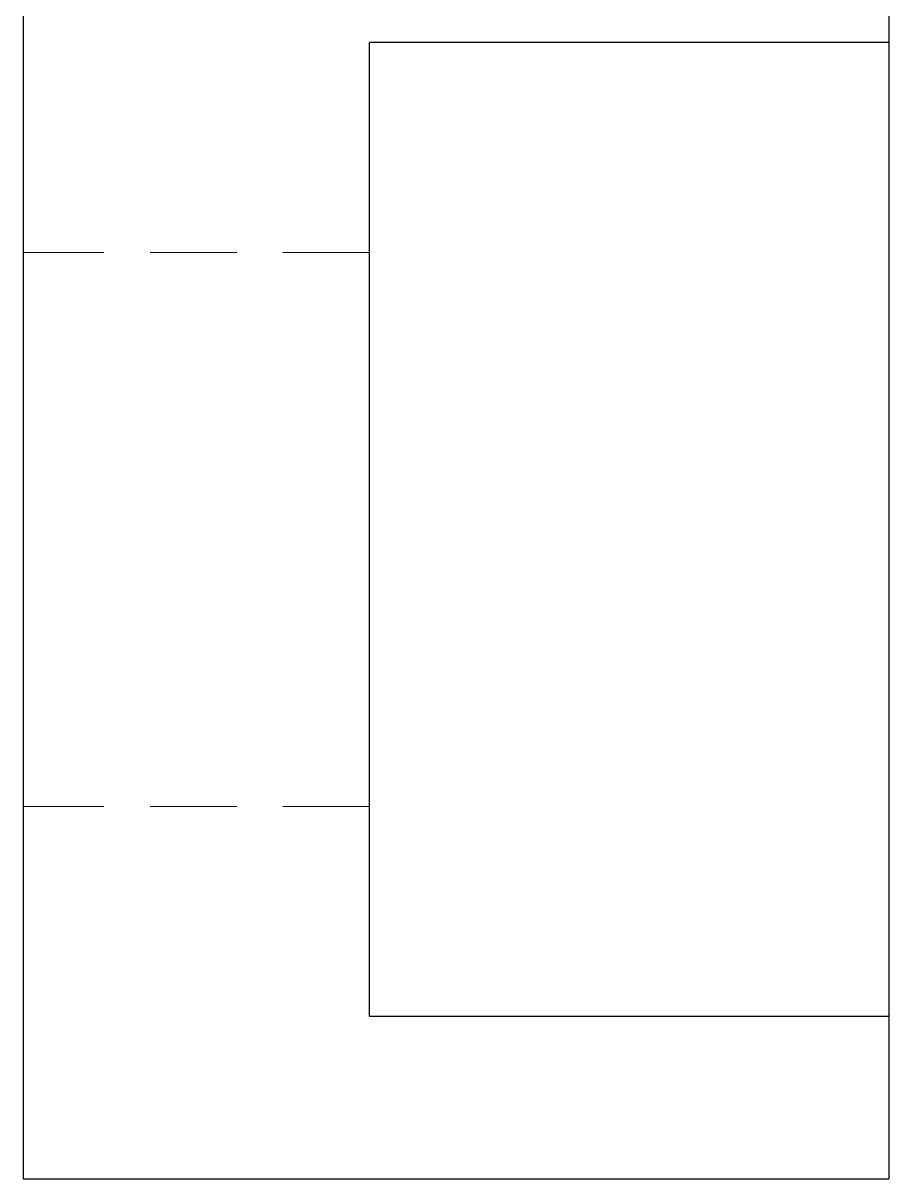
# Model space of a CAD drawing. Header units: millimetres. Extents: x 6 to 539, y 41 to 182.
# Drawn here: x 94.51 to 104.51, y 41.33 to 54.68 of the extents above; entities that cross this region are included whole.
import ezdxf

# ---------------------------------------------------------------- set-up
doc = ezdxf.new("R2010")
doc.units = ezdxf.units.MM
doc.linetypes.add('S45_HIDDEN', pattern=[2.3, 1.5, -0.8])
doc.layers.add('HIDDEN', color=7, linetype='S45_HIDDEN', lineweight=13)
doc.layers.add('VISIBLE', color=7, linetype='CONTINUOUS', lineweight=25)

msp = doc.modelspace()

# ---------------------------------------------------------------- linework, layer by layer
at = {"layer": 'HIDDEN', "ltscale": 0.666667}
for p, q in [((98.5093, 52.03333), (94.5093, 52.03333)), ((98.5093, 45.63333), (94.5093, 45.63333))]:
    msp.add_line(p, q, dxfattribs=at)
for points in [[(98.5093, 43.20833), (98.5093, 43.34936), (98.5093, 43.76538), (98.5093, 44.43553), (98.5093, 45.3262), (98.5093, 46.39274), (98.5093, 47.58165), (98.5093, 48.83333), (98.5093, 50.08501), (98.5093, 51.27393), (98.5093, 52.34046), (98.5093, 53.23114), (98.5093, 53.90128), (98.5093, 54.3173), (98.5093, 54.45833)], [(94.5093, 48.83333), (94.5093, 49.19162), (94.5093, 49.5454), (94.5093, 49.89023), (94.5093, 50.22176), (94.5093, 50.53584), (94.5093, 50.8285), (94.5093, 51.09608), (94.5093, 51.33519), (94.5093, 51.54285), (94.5093, 51.71643), (94.5093, 51.85376), (94.5093, 51.9531), (94.5093, 52.01321), (94.5093, 52.03333)], [(94.5093, 52.03333), (94.5093, 51.9531), (94.5093, 51.71643), (94.5093, 51.33519), (94.5093, 50.8285), (94.5093, 50.22176), (94.5093, 49.5454), (94.5093, 48.83333), (94.5093, 48.12127), (94.5093, 47.44491), (94.5093, 46.83817), (94.5093, 46.33147), (94.5093, 45.95023), (94.5093, 45.71356), (94.5093, 45.63333)], [(98.5093, 45.63333), (98.5093, 45.71356), (98.5093, 45.95023), (98.5093, 46.33147), (98.5093, 46.83817), (98.5093, 47.44491), (98.5093, 48.12127), (98.5093, 48.83333), (98.5093, 49.5454), (98.5093, 50.22176), (98.5093, 50.8285), (98.5093, 51.33519), (98.5093, 51.71643), (98.5093, 51.9531), (98.5093, 52.03333)], [(98.5093, 52.03333), (98.5093, 52.01321), (98.5093, 51.9531), (98.5093, 51.85376), (98.5093, 51.71643), (98.5093, 51.54285), (98.5093, 51.33519), (98.5093, 51.09608), (98.5093, 50.8285), (98.5093, 50.53584), (98.5093, 50.22176), (98.5093, 49.89023), (98.5093, 49.5454), (98.5093, 49.19162), (98.5093, 48.83333)], [(94.5093, 45.63333), (94.5093, 45.65345), (94.5093, 45.71356), (94.5093, 45.81291), (94.5093, 45.95023), (94.5093, 46.12382), (94.5093, 46.33147), (94.5093, 46.57059), (94.5093, 46.83817), (94.5093, 47.13083), (94.5093, 47.44491), (94.5093, 47.77644), (94.5093, 48.12127), (94.5093, 48.47505), (94.5093, 48.83333)], [(98.5093, 48.83333), (98.5093, 48.47505), (98.5093, 48.12127), (98.5093, 47.77644), (98.5093, 47.44491), (98.5093, 47.13083), (98.5093, 46.83817), (98.5093, 46.57059), (98.5093, 46.33147), (98.5093, 46.12382), (98.5093, 45.95023), (98.5093, 45.81291), (98.5093, 45.71356), (98.5093, 45.65345), (98.5093, 45.63333)]]:
    msp.add_lwpolyline(points, dxfattribs=at)
at = {"layer": 'VISIBLE'}
for p, q in [((94.5093, 81.33333), (94.5093, 41.33333)), ((104.5093, 68.20833), (104.5093, 54.45833)), ((104.5093, 54.45833), (98.5093, 54.45833)), ((98.5093, 43.20833), (98.5093, 54.45833)), ((104.5093, 43.20833), (98.5093, 43.20833)), ((104.5093, 43.20833), (104.5093, 41.33333)), ((94.5093, 41.33333), (104.5093, 41.33333))]:
    msp.add_line(p, q, dxfattribs=at)
msp.add_lwpolyline([(104.5093, 54.45833), (104.5093, 54.3173), (104.5093, 53.90128), (104.5093, 53.23114), (104.5093, 52.34046), (104.5093, 51.27393), (104.5093, 50.08501), (104.5093, 48.83333), (104.5093, 47.58165), (104.5093, 46.39274), (104.5093, 45.3262), (104.5093, 44.43553), (104.5093, 43.76538), (104.5093, 43.34936), (104.5093, 43.20833)], dxfattribs=at)

doc.saveas('drawing.dxf')
